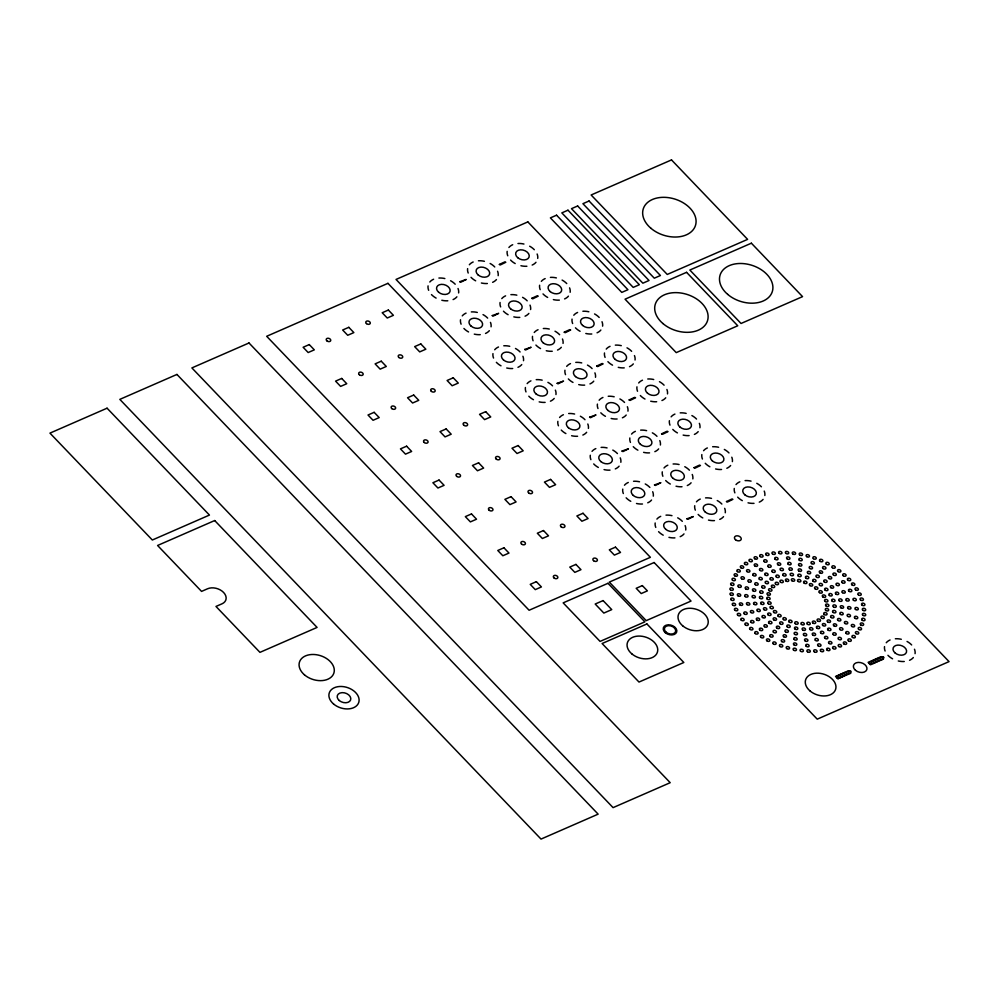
<?xml version="1.0" encoding="UTF-8"?>
<svg xmlns="http://www.w3.org/2000/svg" width="999" height="999" viewBox="0 0 999 999"><rect width="100%" height="100%" fill="white"/><g stroke="black" fill="none" stroke-linecap="round" stroke-linejoin="round"><path stroke-width="1.5" d="M836.825 677.797L837.1 675.749M838.498 678.546L838.998 674.924M840.384 677.722L840.896 674.1M842.282 676.897L842.781 673.276M844.18 676.073L844.679 672.439M846.066 675.237L846.578 671.615M847.964 674.412L848.463 670.791L851.073 671.353L850.823 673.164L837.824 678.845L835.526 676.435L848.526 670.766M849.862 673.588L850.199 671.153M869.43 663.698L869.704 661.663M871.103 664.447L871.603 660.826M872.989 663.623L873.501 660.002M874.887 662.799L875.386 659.178M876.785 661.975L877.284 658.353M878.67 661.151L879.182 657.529M880.569 660.327L881.068 656.693M882.467 659.49L882.804 657.055M913.336 657.542A15.734 10.864 17.7 0 1 909.54 660.289M904.257 661.5A15.734 10.864 17.7 0 1 898.288 660.976M892.569 658.803A15.734 10.864 17.7 0 1 887.936 655.307M885.114 651.023A15.734 10.864 17.7 0 1 884.527 646.615M886.263 642.732A15.734 10.864 17.7 0 1 890.072 639.972M895.354 638.761A15.734 10.864 17.7 0 1 901.31 639.285M907.042 641.458A15.734 10.864 17.7 0 1 911.662 644.954M914.485 649.238A15.734 10.864 17.7 0 1 915.072 653.658M683.99 533.903A15.734 10.864 17.7 0 1 680.194 536.663M674.912 537.874A15.734 10.864 17.7 0 1 668.955 537.35M663.224 535.177A15.734 10.864 17.7 0 1 658.591 531.68M655.769 527.397A15.734 10.864 17.7 0 1 655.182 522.976M656.917 519.093A15.734 10.864 17.7 0 1 660.726 516.346M666.008 515.134A15.734 10.864 17.7 0 1 671.965 515.659M677.697 517.832A15.734 10.864 17.7 0 1 682.317 521.328M685.139 525.611A15.734 10.864 17.7 0 1 685.726 530.019M651.548 500.037A15.734 10.864 17.7 0 1 647.739 502.797M642.469 503.996A15.734 10.864 17.7 0 1 636.5 503.484M630.781 501.311A15.734 10.864 17.7 0 1 626.148 497.814M623.326 493.531A15.734 10.864 17.7 0 1 622.739 489.11M624.475 485.227A15.734 10.864 17.7 0 1 628.284 482.467M633.553 481.268A15.734 10.864 17.7 0 1 639.522 481.78M645.242 483.953A15.734 10.864 17.7 0 1 649.874 487.45M652.697 491.733A15.734 10.864 17.7 0 1 653.284 496.153M619.105 466.171A15.734 10.864 17.7 0 1 615.297 468.918M610.014 470.129A15.734 10.864 17.7 0 1 604.058 469.605M598.326 467.432A15.734 10.864 17.7 0 1 593.706 463.936M590.884 459.652A15.734 10.864 17.7 0 1 590.297 455.244M592.032 451.361A15.734 10.864 17.7 0 1 595.829 448.601M601.111 447.39A15.734 10.864 17.7 0 1 607.08 447.914M612.799 450.087A15.734 10.864 17.7 0 1 617.432 453.583M620.254 457.867A15.734 10.864 17.7 0 1 620.841 462.287M586.65 432.292A15.734 10.864 17.7 0 1 582.854 435.052M577.572 436.263A15.734 10.864 17.7 0 1 571.615 435.739M565.884 433.566A15.734 10.864 17.7 0 1 561.263 430.07M558.441 425.786A15.734 10.864 17.7 0 1 557.854 421.366M559.59 417.482A15.734 10.864 17.7 0 1 563.386 414.735M568.668 413.524A15.734 10.864 17.7 0 1 574.625 414.048M580.357 416.221A15.734 10.864 17.7 0 1 584.989 419.717M587.812 424.001A15.734 10.864 17.7 0 1 588.399 428.409M554.208 398.426A15.734 10.864 17.7 0 1 550.412 401.186M545.129 402.385A15.734 10.864 17.7 0 1 539.173 401.873M533.441 399.7A15.734 10.864 17.7 0 1 528.808 396.203M525.998 391.92A15.734 10.864 17.7 0 1 525.412 387.5M527.147 383.616A15.734 10.864 17.7 0 1 530.944 380.856M536.226 379.657A15.734 10.864 17.7 0 1 542.182 380.169M547.914 382.355A15.734 10.864 17.7 0 1 552.547 385.839M555.369 390.122A15.734 10.864 17.7 0 1 555.956 394.543M521.765 364.56A15.734 10.864 17.7 0 1 517.969 367.307M512.687 368.519A15.734 10.864 17.7 0 1 506.73 367.994M500.998 365.821A15.734 10.864 17.7 0 1 496.366 362.325M493.543 358.042A15.734 10.864 17.7 0 1 492.957 353.634M494.705 349.75A15.734 10.864 17.7 0 1 498.501 346.99M503.783 345.779A15.734 10.864 17.7 0 1 509.74 346.303M515.472 348.476A15.734 10.864 17.7 0 1 520.092 351.973M522.914 356.256A15.734 10.864 17.7 0 1 523.501 360.676M489.323 330.681A15.734 10.864 17.7 0 1 485.526 333.441M480.244 334.653A15.734 10.864 17.7 0 1 474.288 334.128M468.556 331.955A15.734 10.864 17.7 0 1 463.923 328.459M461.101 324.176A15.734 10.864 17.7 0 1 460.514 319.755M462.262 315.871A15.734 10.864 17.7 0 1 466.058 313.124M471.341 311.913A15.734 10.864 17.7 0 1 477.297 312.437M483.029 314.61A15.734 10.864 17.7 0 1 487.649 318.107M490.472 322.39A15.734 10.864 17.7 0 1 491.058 326.81M456.88 296.815A15.734 10.864 17.7 0 1 453.084 299.575M447.802 300.786A15.734 10.864 17.7 0 1 441.833 300.262M436.113 298.089A15.734 10.864 17.7 0 1 431.481 294.593M428.658 290.309A15.734 10.864 17.7 0 1 428.072 285.889M429.807 282.005A15.734 10.864 17.7 0 1 433.616 279.245M438.898 278.047A15.734 10.864 17.7 0 1 444.855 278.559M450.586 280.744A15.734 10.864 17.7 0 1 455.207 284.228M458.029 288.511A15.734 10.864 17.7 0 1 458.616 292.932M496.428 279.558A15.734 10.864 17.7 0 1 492.619 282.305M487.35 283.516A15.734 10.864 17.7 0 1 481.381 282.992M475.661 280.819A15.734 10.864 17.7 0 1 471.029 277.322M468.206 273.039A15.734 10.864 17.7 0 1 467.619 268.631M469.355 264.747A15.734 10.864 17.7 0 1 473.164 261.988M478.434 260.776A15.734 10.864 17.7 0 1 484.403 261.301M490.122 263.474A15.734 10.864 17.7 0 1 494.755 266.97M497.577 271.253A15.734 10.864 17.7 0 1 498.164 275.674M528.871 313.424A15.734 10.864 17.7 0 1 525.074 316.183M519.792 317.382A15.734 10.864 17.7 0 1 513.823 316.87M508.104 314.697A15.734 10.864 17.7 0 1 503.471 311.201M500.649 306.918A15.734 10.864 17.7 0 1 500.062 302.497M501.798 298.614A15.734 10.864 17.7 0 1 505.606 295.854M510.889 294.655A15.734 10.864 17.7 0 1 516.845 295.167M522.577 297.34A15.734 10.864 17.7 0 1 527.197 300.836M530.019 305.12A15.734 10.864 17.7 0 1 530.606 309.54M561.313 347.29A15.734 10.864 17.7 0 1 557.517 350.05M552.235 351.261A15.734 10.864 17.7 0 1 546.278 350.736M540.546 348.564A15.734 10.864 17.7 0 1 535.914 345.067M533.091 340.784A15.734 10.864 17.7 0 1 532.504 336.363M534.253 332.48A15.734 10.864 17.7 0 1 538.049 329.732M543.331 328.521A15.734 10.864 17.7 0 1 549.288 329.046M555.019 331.218A15.734 10.864 17.7 0 1 559.64 334.715M562.462 338.998A15.734 10.864 17.7 0 1 563.049 343.406M593.756 381.168A15.734 10.864 17.7 0 1 589.959 383.916M584.677 385.127A15.734 10.864 17.7 0 1 578.721 384.603M572.989 382.43A15.734 10.864 17.7 0 1 568.356 378.933M565.534 374.65A15.734 10.864 17.7 0 1 564.947 370.242M566.695 366.358A15.734 10.864 17.7 0 1 570.491 363.599M575.774 362.387A15.734 10.864 17.7 0 1 581.73 362.912M587.462 365.085A15.734 10.864 17.7 0 1 592.095 368.581M594.904 372.864A15.734 10.864 17.7 0 1 595.491 377.285M626.198 415.035A15.734 10.864 17.7 0 1 622.402 417.794M617.12 418.993A15.734 10.864 17.7 0 1 611.163 418.481M605.431 416.308A15.734 10.864 17.7 0 1 600.811 412.812M597.989 408.529A15.734 10.864 17.7 0 1 597.402 404.108M599.138 400.224A15.734 10.864 17.7 0 1 602.934 397.465M608.216 396.266A15.734 10.864 17.7 0 1 614.173 396.778M619.904 398.951A15.734 10.864 17.7 0 1 624.537 402.447M627.36 406.73A15.734 10.864 17.7 0 1 627.946 411.151M658.641 448.901A15.734 10.864 17.7 0 1 654.845 451.66M649.562 452.872A15.734 10.864 17.7 0 1 643.606 452.347M637.874 450.174A15.734 10.864 17.7 0 1 633.254 446.678M630.431 442.395A15.734 10.864 17.7 0 1 629.845 437.974M631.58 434.09A15.734 10.864 17.7 0 1 635.376 431.343M640.659 430.132A15.734 10.864 17.7 0 1 646.615 430.656M652.347 432.829A15.734 10.864 17.7 0 1 656.98 436.326M659.802 440.609A15.734 10.864 17.7 0 1 660.389 445.017M691.096 482.779A15.734 10.864 17.7 0 1 687.287 485.526M682.005 486.738A15.734 10.864 17.7 0 1 676.048 486.213M670.317 484.04A15.734 10.864 17.7 0 1 665.696 480.544M662.874 476.261A15.734 10.864 17.7 0 1 662.287 471.853M664.023 467.969A15.734 10.864 17.7 0 1 667.819 465.209M673.101 463.998A15.734 10.864 17.7 0 1 679.07 464.523M684.79 466.695A15.734 10.864 17.7 0 1 689.422 470.192M692.245 474.475A15.734 10.864 17.7 0 1 692.831 478.896M723.538 516.645A15.734 10.864 17.7 0 1 719.742 519.405M714.46 520.604A15.734 10.864 17.7 0 1 708.491 520.092M702.772 517.919A15.734 10.864 17.7 0 1 698.139 514.423M695.316 510.139A15.734 10.864 17.7 0 1 694.73 505.719M696.465 501.835A15.734 10.864 17.7 0 1 700.274 499.075M705.556 497.877A15.734 10.864 17.7 0 1 711.513 498.389M717.245 500.561A15.734 10.864 17.7 0 1 721.865 504.058M724.687 508.341A15.734 10.864 17.7 0 1 725.274 512.762M763.086 499.388A15.734 10.864 17.7 0 1 759.277 502.135M754.008 503.346A15.734 10.864 17.7 0 1 748.039 502.822M742.307 500.649A15.734 10.864 17.7 0 1 737.687 497.152M734.864 492.869A15.734 10.864 17.7 0 1 734.277 488.449M736.013 484.577A15.734 10.864 17.7 0 1 739.822 481.818M745.092 480.606A15.734 10.864 17.7 0 1 751.061 481.131M756.78 483.304A15.734 10.864 17.7 0 1 761.413 486.8M764.235 491.083A15.734 10.864 17.7 0 1 764.822 495.504M730.631 465.509A15.734 10.864 17.7 0 1 726.835 468.269M721.553 469.48A15.734 10.864 17.7 0 1 715.596 468.956M709.864 466.783A15.734 10.864 17.7 0 1 705.244 463.286M702.422 459.003A15.734 10.864 17.7 0 1 701.835 454.582M703.571 450.699A15.734 10.864 17.7 0 1 707.367 447.952M712.649 446.74A15.734 10.864 17.7 0 1 718.606 447.265M724.337 449.438A15.734 10.864 17.7 0 1 728.97 452.934M731.792 457.217A15.734 10.864 17.7 0 1 732.379 461.625M698.189 431.643A15.734 10.864 17.7 0 1 694.392 434.403M689.11 435.601A15.734 10.864 17.7 0 1 683.154 435.089M677.422 432.904A15.734 10.864 17.7 0 1 672.802 429.42M669.979 425.137A15.734 10.864 17.7 0 1 669.392 420.716M671.128 416.833A15.734 10.864 17.7 0 1 674.924 414.073M680.207 412.862A15.734 10.864 17.7 0 1 686.163 413.386M691.895 415.559A15.734 10.864 17.7 0 1 696.528 419.056M699.35 423.339A15.734 10.864 17.7 0 1 699.937 427.759M665.746 397.777A15.734 10.864 17.7 0 1 661.95 400.524M656.668 401.735A15.734 10.864 17.7 0 1 650.711 401.211M644.979 399.038A15.734 10.864 17.7 0 1 640.347 395.542M637.524 391.258A15.734 10.864 17.7 0 1 636.95 386.838M638.686 382.967A15.734 10.864 17.7 0 1 642.482 380.207M647.764 378.996A15.734 10.864 17.7 0 1 653.721 379.52M659.452 381.693A15.734 10.864 17.7 0 1 664.085 385.189M666.907 389.473A15.734 10.864 17.7 0 1 667.482 393.893M633.304 363.898A15.734 10.864 17.7 0 1 629.507 366.658M624.225 367.869A15.734 10.864 17.7 0 1 618.269 367.345M612.537 365.172A15.734 10.864 17.7 0 1 607.904 361.675M605.082 357.392A15.734 10.864 17.7 0 1 604.495 352.972M606.243 349.088A15.734 10.864 17.7 0 1 610.039 346.341M615.322 345.13A15.734 10.864 17.7 0 1 621.278 345.654M627.01 347.827A15.734 10.864 17.7 0 1 631.63 351.323M634.452 355.607A15.734 10.864 17.7 0 1 635.039 360.015M600.861 330.032A15.734 10.864 17.7 0 1 597.065 332.792M591.783 333.991A15.734 10.864 17.7 0 1 585.826 333.479M580.094 331.293A15.734 10.864 17.7 0 1 575.461 327.809M572.639 323.526A15.734 10.864 17.7 0 1 572.052 319.106M573.788 315.222A15.734 10.864 17.7 0 1 577.597 312.462M582.879 311.251A15.734 10.864 17.7 0 1 588.836 311.775M594.567 313.948A15.734 10.864 17.7 0 1 599.188 317.445M602.01 321.728A15.734 10.864 17.7 0 1 602.597 326.149M568.419 296.166A15.734 10.864 17.7 0 1 564.61 298.913M559.34 300.125A15.734 10.864 17.7 0 1 553.371 299.6M547.652 297.427A15.734 10.864 17.7 0 1 543.019 293.931M540.197 289.648A15.734 10.864 17.7 0 1 539.61 285.239M541.346 281.356A15.734 10.864 17.7 0 1 545.154 278.596M550.424 277.385A15.734 10.864 17.7 0 1 556.393 277.909M562.112 280.082A15.734 10.864 17.7 0 1 566.745 283.579M569.567 287.862A15.734 10.864 17.7 0 1 570.154 292.282M535.976 262.287A15.734 10.864 17.7 0 1 532.167 265.047M526.885 266.258A15.734 10.864 17.7 0 1 520.929 265.734M515.197 263.561A15.734 10.864 17.7 0 1 510.576 260.065M507.754 255.781A15.734 10.864 17.7 0 1 507.167 251.361M508.903 247.477A15.734 10.864 17.7 0 1 512.699 244.73M517.981 243.519A15.734 10.864 17.7 0 1 523.951 244.043M529.67 246.216A15.734 10.864 17.7 0 1 534.303 249.713M537.125 253.996A15.734 10.864 17.7 0 1 537.712 258.404M459.827 281.73L460.726 282.23L466.196 279.47L459.84 281.693M492.27 315.597L493.169 316.109L498.638 313.336L492.282 315.572M499.375 264.46L500.274 264.972L505.769 262.275L504.857 261.9L499.388 264.41M524.725 349.463L525.611 349.975L531.106 347.24L524.725 349.438M531.818 298.339L532.717 298.838L538.211 296.141L537.337 295.766L531.83 298.276M557.167 383.341L558.054 383.841L563.536 381.081L557.167 383.304M564.273 332.205L565.159 332.717L570.654 330.007L569.78 329.633L564.273 332.143M589.61 417.207L590.509 417.719L595.978 414.947L589.61 417.182M596.715 366.071L597.602 366.583L603.109 363.886L602.222 363.499L596.728 366.021M622.052 451.073L622.951 451.585L628.421 448.826L622.052 451.048M629.158 399.95L630.044 400.449L635.551 397.752L634.702 397.365L629.158 399.912M654.495 484.952L655.394 485.452L660.863 482.692L654.507 484.915M661.6 433.816L662.499 434.328L667.994 431.618L667.145 431.231L661.6 433.816M686.937 518.818L687.836 519.33L693.306 516.558L686.95 518.793M694.043 467.682L694.942 468.194L700.436 465.497L699.525 465.122L694.043 467.657M726.485 501.56L727.384 502.06L732.879 499.363L731.967 499.001L726.498 501.523M883.678 657.267L883.428 659.078L870.429 664.747L868.131 662.349L881.13 656.668L883.678 657.267M176.935 374.438L119.818 399.375L541.021 839.085L598.139 814.148L176.935 374.438M249.001 342.982L191.883 367.919L613.074 807.629L670.204 782.692L249.001 342.982M527.847 221.903L396.029 279.445L817.232 719.155L949.05 661.613L527.847 221.903M387.949 283.341L266.671 336.288L529.108 610.252L650.386 557.317L387.949 283.341M671.503 159.915L591.133 194.992L667.245 274.45L747.614 239.373L671.503 159.915M107.068 408.191L49.95 433.129L152.335 540.009L209.453 515.072L107.068 408.191M556.555 215.197L550.399 217.882L621.778 292.395L627.934 289.71L556.555 215.197M567.981 210.202L561.825 212.887L633.204 287.4L639.348 284.715L567.981 210.202M577.647 205.981L571.49 208.666L642.869 283.192L649.025 280.494L577.647 205.981M589.073 200.999L582.917 203.684L654.295 278.197L660.439 275.512L589.073 200.999M309.265 344.58L303.122 347.265L308.167 352.535L314.31 349.85L309.265 344.58M348.813 327.322L342.657 330.007L347.714 335.277L353.858 332.592L348.813 327.322M388.361 310.052L382.205 312.737L387.25 318.007L393.406 315.322L388.361 310.052M341.708 378.446L335.564 381.131L340.609 386.401L346.753 383.716L341.708 378.446M381.256 361.188L375.112 363.873L380.157 369.143L386.301 366.458L381.256 361.188M420.804 343.931L414.647 346.616L419.705 351.885L425.849 349.2L420.804 343.931M751.373 243.194L689.847 270.042L741.046 323.476L802.559 296.628L751.373 243.194M686.563 272.327L625.049 299.188L676.236 352.622L737.749 325.774L686.563 272.327M374.15 412.325L368.007 415.01L373.052 420.279L379.208 417.594L374.15 412.325M413.698 395.055L407.555 397.739L412.599 403.009L418.756 400.324L413.698 395.055M453.246 377.797L447.102 380.482L452.147 385.751L458.291 383.067L453.246 377.797M214.698 520.541L157.58 545.479L201.561 591.396L207.58 588.761A11.651 8.054 17.7 0 1 223.589 592.457A11.651 8.054 17.7 0 1 222.003 603.821L215.971 606.443L259.952 652.359L317.083 627.422L214.698 520.541M406.605 446.191L400.449 448.876L405.494 454.145L411.65 451.461L406.605 446.191M446.153 428.933L439.997 431.618L445.042 436.888L451.198 434.203L446.153 428.933M485.689 411.663L479.545 414.348L484.59 419.617L490.746 416.933L485.689 411.663M439.048 480.057L432.892 482.742L437.937 488.012L444.093 485.327L439.048 480.057M478.596 462.799L472.44 465.484L477.485 470.754L483.641 468.069L478.596 462.799M518.144 445.542L511.988 448.226L517.032 453.496L523.189 450.811L518.144 445.542M471.491 513.936L465.334 516.62L470.379 521.89L476.535 519.205L471.491 513.936M511.038 496.665L504.882 499.35L509.927 504.62L516.083 501.935L511.038 496.665M550.586 479.408L544.43 482.092L549.475 487.362L555.631 484.677L550.586 479.408M503.933 547.802L497.777 550.486L502.834 555.756L508.978 553.071L503.933 547.802M543.481 530.544L537.325 533.229L542.382 538.498L548.526 535.814L543.481 530.544M583.029 513.274L576.873 515.959L581.918 521.228L588.074 518.543L583.029 513.274M536.376 581.668L530.232 584.353L535.277 589.622L541.421 586.937L536.376 581.668M575.923 564.41L569.78 567.095L574.825 572.365L580.968 569.68L575.923 564.41M615.471 547.152L609.315 549.837L614.373 555.107L620.516 552.422L615.471 547.152M654.12 562.524L609.303 582.092L646.216 620.629L691.033 601.061L654.12 562.524M607.979 583.304L563.161 602.872L600.074 641.408L644.892 621.84L607.979 583.304M603.096 600.586L595.192 604.033L603.846 613.074L611.75 609.615L603.096 600.586M642.345 585.601L636.188 588.299L641.233 593.556L647.389 590.871L642.345 585.601M646.915 623.95L602.097 643.518L639.01 682.055L683.828 662.487L646.915 623.95M662.899 323.526A27.385 18.919 17.7 0 0 707.342 321.241A27.385 18.919 17.7 0 0 673.95 292.67A27.385 18.919 17.7 0 0 662.899 323.526M727.709 294.393A27.385 18.919 17.7 0 0 772.14 292.095A27.385 18.919 17.7 0 0 738.761 263.524A27.385 18.919 17.7 0 0 727.709 294.393M650.873 228.234A27.385 18.919 17.7 0 0 695.316 225.936A27.385 18.919 17.7 0 0 661.925 197.365A27.385 18.919 17.7 0 0 650.873 228.234M810.002 690.921A15.734 10.864 17.7 0 0 835.526 689.597A15.734 10.864 17.7 0 0 816.345 673.189A15.734 10.864 17.7 0 0 810.002 690.921M855.456 670.279A6.993 4.833 17.7 0 0 866.795 669.692A6.993 4.833 17.7 0 0 858.278 662.399A6.993 4.833 17.7 0 0 855.456 670.279M895.079 652.959A6.993 4.833 17.7 0 0 906.418 652.372A6.993 4.833 17.7 0 0 897.901 645.079A6.993 4.833 17.7 0 0 895.079 652.959M817.569 620.866A1.736 1.199 17.7 0 0 820.429 620.804A1.736 1.199 17.7 0 0 818.381 618.943A1.736 1.199 17.7 0 0 817.569 620.866M821.415 617.981A1.736 1.199 17.7 0 0 824.275 617.931A1.736 1.199 17.7 0 0 822.239 616.058A1.736 1.199 17.7 0 0 821.415 617.981M824.25 614.497A1.736 1.199 17.7 0 0 827.06 614.298A1.736 1.199 17.7 0 0 824.887 612.512A1.736 1.199 17.7 0 0 824.25 614.497M825.811 610.414A1.736 1.199 17.7 0 0 828.621 610.227A1.736 1.199 17.7 0 0 826.448 608.428A1.736 1.199 17.7 0 0 825.811 610.414M826.086 605.993A1.736 1.199 17.7 0 0 828.895 605.806A1.736 1.199 17.7 0 0 826.747 604.008A1.736 1.199 17.7 0 0 826.086 605.993M825.074 601.41A1.736 1.199 17.7 0 0 827.896 601.248A1.736 1.199 17.7 0 0 825.748 599.437A1.736 1.199 17.7 0 0 825.074 601.41M822.826 596.89A1.736 1.199 17.7 0 0 825.649 596.728A1.736 1.199 17.7 0 0 823.513 594.917A1.736 1.199 17.7 0 0 822.826 596.89M819.43 592.607A1.736 1.199 17.7 0 0 822.264 592.469A1.736 1.199 17.7 0 0 820.129 590.646A1.736 1.199 17.7 0 0 819.43 592.607M815.047 588.773A1.736 1.199 17.7 0 0 817.869 588.636A1.736 1.199 17.7 0 0 815.758 586.813A1.736 1.199 17.7 0 0 815.047 588.773M809.852 585.526A1.736 1.199 17.7 0 0 812.686 585.402A1.736 1.199 17.7 0 0 810.589 583.578A1.736 1.199 17.7 0 0 809.852 585.526M804.083 583.029A1.736 1.199 17.7 0 0 806.917 582.917A1.736 1.199 17.7 0 0 804.832 581.081A1.736 1.199 17.7 0 0 804.083 583.029M797.989 581.381A1.736 1.199 17.7 0 0 800.836 581.281A1.736 1.199 17.7 0 0 798.75 579.445A1.736 1.199 17.7 0 0 797.989 581.381M791.832 580.669A1.736 1.199 17.7 0 0 794.68 580.569A1.736 1.199 17.7 0 0 792.607 578.721A1.736 1.199 17.7 0 0 791.832 580.669M785.888 580.894A1.736 1.199 17.7 0 0 788.748 580.819A1.736 1.199 17.7 0 0 786.675 578.97A1.736 1.199 17.7 0 0 785.888 580.894M780.419 582.08A1.736 1.199 17.7 0 0 783.266 582.005A1.736 1.199 17.7 0 0 781.218 580.144A1.736 1.199 17.7 0 0 780.419 582.08M775.649 584.153A1.736 1.199 17.7 0 0 778.508 584.09A1.736 1.199 17.7 0 0 776.46 582.23A1.736 1.199 17.7 0 0 775.649 584.153M771.802 587.025A1.736 1.199 17.7 0 0 774.662 586.975A1.736 1.199 17.7 0 0 772.627 585.102A1.736 1.199 17.7 0 0 771.802 587.025M769.118 590.659A1.736 1.199 17.7 0 0 771.927 590.459A1.736 1.199 17.7 0 0 769.754 588.673A1.736 1.199 17.7 0 0 769.118 590.659M767.557 594.73A1.736 1.199 17.7 0 0 770.366 594.542A1.736 1.199 17.7 0 0 768.206 592.744A1.736 1.199 17.7 0 0 767.557 594.73M767.269 599.15A1.736 1.199 17.7 0 0 770.092 598.963A1.736 1.199 17.7 0 0 767.931 597.165A1.736 1.199 17.7 0 0 767.269 599.15M768.268 603.708A1.736 1.199 17.7 0 0 771.091 603.546A1.736 1.199 17.7 0 0 768.943 601.735A1.736 1.199 17.7 0 0 768.268 603.708M770.504 608.229A1.736 1.199 17.7 0 0 773.326 608.066A1.736 1.199 17.7 0 0 771.191 606.256A1.736 1.199 17.7 0 0 770.504 608.229M773.888 612.487A1.736 1.199 17.7 0 0 776.71 612.35A1.736 1.199 17.7 0 0 774.587 610.526A1.736 1.199 17.7 0 0 773.888 612.487M778.258 616.321A1.736 1.199 17.7 0 0 781.093 616.183A1.736 1.199 17.7 0 0 778.983 614.373A1.736 1.199 17.7 0 0 778.258 616.321M783.441 619.555A1.736 1.199 17.7 0 0 786.275 619.43A1.736 1.199 17.7 0 0 784.178 617.607A1.736 1.199 17.7 0 0 783.441 619.555M789.198 622.04A1.736 1.199 17.7 0 0 792.032 621.927A1.736 1.199 17.7 0 0 789.947 620.092A1.736 1.199 17.7 0 0 789.198 622.04M795.279 623.676A1.736 1.199 17.7 0 0 798.126 623.576A1.736 1.199 17.7 0 0 796.041 621.728A1.736 1.199 17.7 0 0 795.279 623.676M801.423 624.387A1.736 1.199 17.7 0 0 804.27 624.288A1.736 1.199 17.7 0 0 802.197 622.452A1.736 1.199 17.7 0 0 801.423 624.387M807.354 624.138A1.736 1.199 17.7 0 0 810.201 624.063A1.736 1.199 17.7 0 0 808.141 622.202A1.736 1.199 17.7 0 0 807.354 624.138M812.824 622.951A1.736 1.199 17.7 0 0 815.671 622.877A1.736 1.199 17.7 0 0 813.623 621.028A1.736 1.199 17.7 0 0 812.824 622.951M806.218 646.253A1.736 1.199 17.7 0 0 809.065 646.153A1.736 1.199 17.7 0 0 806.992 644.305A1.736 1.199 17.7 0 0 806.218 646.253M833.066 648.501A1.736 1.199 17.7 0 0 835.926 648.426A1.736 1.199 17.7 0 0 833.865 646.565A1.736 1.199 17.7 0 0 833.066 648.501M816.87 628.059A1.736 1.199 17.7 0 0 819.717 627.984A1.736 1.199 17.7 0 0 817.669 626.136A1.736 1.199 17.7 0 0 816.87 628.059M820.916 633.166A1.736 1.199 17.7 0 0 823.775 633.104A1.736 1.199 17.7 0 0 821.715 631.243A1.736 1.199 17.7 0 0 820.916 633.166M824.974 638.274A1.736 1.199 17.7 0 0 827.821 638.211A1.736 1.199 17.7 0 0 825.773 636.351A1.736 1.199 17.7 0 0 824.974 638.274M829.02 643.393A1.736 1.199 17.7 0 0 831.867 643.319A1.736 1.199 17.7 0 0 829.819 641.458A1.736 1.199 17.7 0 0 829.02 643.393M827.135 650.137A1.736 1.199 17.7 0 0 829.957 649.974A1.736 1.199 17.7 0 0 827.821 648.164A1.736 1.199 17.7 0 0 827.135 650.137M820.766 651.173A1.736 1.199 17.7 0 0 823.626 651.086A1.736 1.199 17.7 0 0 821.553 649.238A1.736 1.199 17.7 0 0 820.766 651.173M810.039 629.545A1.736 1.199 17.7 0 0 812.886 629.47A1.736 1.199 17.7 0 0 810.826 627.609A1.736 1.199 17.7 0 0 810.039 629.545M812.724 634.952A1.736 1.199 17.7 0 0 815.571 634.865A1.736 1.199 17.7 0 0 813.511 633.016A1.736 1.199 17.7 0 0 812.724 634.952M815.409 640.359A1.736 1.199 17.7 0 0 818.256 640.272A1.736 1.199 17.7 0 0 816.195 638.423A1.736 1.199 17.7 0 0 815.409 640.359M818.094 645.766A1.736 1.199 17.7 0 0 820.941 645.679A1.736 1.199 17.7 0 0 818.868 643.831A1.736 1.199 17.7 0 0 818.094 645.766M814.235 651.748A1.736 1.199 17.7 0 0 817.057 651.585A1.736 1.199 17.7 0 0 814.909 649.775A1.736 1.199 17.7 0 0 814.235 651.748M807.417 651.71A1.736 1.199 17.7 0 0 810.264 651.623A1.736 1.199 17.7 0 0 808.191 649.775A1.736 1.199 17.7 0 0 807.417 651.71M802.622 629.857A1.736 1.199 17.7 0 0 805.469 629.757A1.736 1.199 17.7 0 0 803.396 627.909A1.736 1.199 17.7 0 0 802.622 629.857M803.82 635.314A1.736 1.199 17.7 0 0 806.668 635.227A1.736 1.199 17.7 0 0 804.595 633.378A1.736 1.199 17.7 0 0 803.82 635.314M805.019 640.784A1.736 1.199 17.7 0 0 807.866 640.684A1.736 1.199 17.7 0 0 805.793 638.848A1.736 1.199 17.7 0 0 805.019 640.784M800.574 651.211A1.736 1.199 17.7 0 0 803.383 651.036A1.736 1.199 17.7 0 0 801.235 649.238A1.736 1.199 17.7 0 0 800.574 651.211M793.593 650.112A1.736 1.199 17.7 0 0 796.428 649.999A1.736 1.199 17.7 0 0 794.342 648.164A1.736 1.199 17.7 0 0 793.593 650.112M794.942 628.958A1.736 1.199 17.7 0 0 797.789 628.858A1.736 1.199 17.7 0 0 795.704 627.022A1.736 1.199 17.7 0 0 794.942 628.958M794.605 634.253A1.736 1.199 17.7 0 0 797.452 634.14A1.736 1.199 17.7 0 0 795.366 632.305A1.736 1.199 17.7 0 0 794.605 634.253M794.267 639.535A1.736 1.199 17.7 0 0 797.115 639.435A1.736 1.199 17.7 0 0 795.029 637.587A1.736 1.199 17.7 0 0 794.267 639.535M793.93 644.817A1.736 1.199 17.7 0 0 796.765 644.717A1.736 1.199 17.7 0 0 794.692 642.881A1.736 1.199 17.7 0 0 793.93 644.817M786.737 648.563A1.736 1.199 17.7 0 0 789.547 648.363A1.736 1.199 17.7 0 0 787.387 646.578A1.736 1.199 17.7 0 0 786.737 648.563M779.894 646.428A1.736 1.199 17.7 0 0 782.741 646.316A1.736 1.199 17.7 0 0 780.644 644.48A1.736 1.199 17.7 0 0 779.894 646.428M787.337 626.922A1.736 1.199 17.7 0 0 790.172 626.81A1.736 1.199 17.7 0 0 788.086 624.974A1.736 1.199 17.7 0 0 787.337 626.922M785.476 631.793A1.736 1.199 17.7 0 0 788.323 631.68A1.736 1.199 17.7 0 0 786.225 629.845A1.736 1.199 17.7 0 0 785.476 631.793M783.616 636.675A1.736 1.199 17.7 0 0 786.463 636.563A1.736 1.199 17.7 0 0 784.365 634.727A1.736 1.199 17.7 0 0 783.616 636.675M781.755 641.545A1.736 1.199 17.7 0 0 784.602 641.433A1.736 1.199 17.7 0 0 782.504 639.597A1.736 1.199 17.7 0 0 781.755 641.545M773.338 643.893A1.736 1.199 17.7 0 0 776.136 643.693A1.736 1.199 17.7 0 0 773.963 641.907A1.736 1.199 17.7 0 0 773.338 643.893M766.932 640.821A1.736 1.199 17.7 0 0 769.767 640.696A1.736 1.199 17.7 0 0 767.669 638.873A1.736 1.199 17.7 0 0 766.932 640.821M780.144 623.813A1.736 1.199 17.7 0 0 782.979 623.688A1.736 1.199 17.7 0 0 780.868 621.853A1.736 1.199 17.7 0 0 780.144 623.813M776.835 628.059A1.736 1.199 17.7 0 0 779.67 627.934A1.736 1.199 17.7 0 0 777.572 626.111A1.736 1.199 17.7 0 0 776.835 628.059M773.538 632.317A1.736 1.199 17.7 0 0 776.373 632.192A1.736 1.199 17.7 0 0 774.275 630.357A1.736 1.199 17.7 0 0 773.538 632.317M770.241 636.575A1.736 1.199 17.7 0 0 773.076 636.45A1.736 1.199 17.7 0 0 770.966 634.615A1.736 1.199 17.7 0 0 770.241 636.575M760.863 637.337A1.736 1.199 17.7 0 0 763.723 637.287A1.736 1.199 17.7 0 0 761.688 635.414A1.736 1.199 17.7 0 0 760.863 637.337M755.269 633.553A1.736 1.199 17.7 0 0 758.104 633.416A1.736 1.199 17.7 0 0 755.993 631.593A1.736 1.199 17.7 0 0 755.269 633.553M773.663 619.767A1.736 1.199 17.7 0 0 776.498 619.63A1.736 1.199 17.7 0 0 774.387 617.807A1.736 1.199 17.7 0 0 773.663 619.767M769.068 623.214A1.736 1.199 17.7 0 0 771.902 623.076A1.736 1.199 17.7 0 0 769.779 621.253A1.736 1.199 17.7 0 0 769.068 623.214M764.472 626.66A1.736 1.199 17.7 0 0 767.294 626.523A1.736 1.199 17.7 0 0 765.184 624.7A1.736 1.199 17.7 0 0 764.472 626.66M759.877 630.107A1.736 1.199 17.7 0 0 762.699 629.969A1.736 1.199 17.7 0 0 760.589 628.146A1.736 1.199 17.7 0 0 759.877 630.107M750.049 629.345A1.736 1.199 17.7 0 0 752.909 629.283A1.736 1.199 17.7 0 0 750.861 627.422A1.736 1.199 17.7 0 0 750.049 629.345M745.416 624.912A1.736 1.199 17.7 0 0 748.251 624.775A1.736 1.199 17.7 0 0 746.128 622.951A1.736 1.199 17.7 0 0 745.416 624.912M768.194 614.972A1.736 1.199 17.7 0 0 771.016 614.835A1.736 1.199 17.7 0 0 768.893 613.011A1.736 1.199 17.7 0 0 768.194 614.972M762.499 617.457A1.736 1.199 17.7 0 0 765.321 617.32A1.736 1.199 17.7 0 0 763.199 615.496A1.736 1.199 17.7 0 0 762.499 617.457M756.805 619.942A1.736 1.199 17.7 0 0 759.64 619.805A1.736 1.199 17.7 0 0 757.504 617.981A1.736 1.199 17.7 0 0 756.805 619.942M751.111 622.427A1.736 1.199 17.7 0 0 753.945 622.29A1.736 1.199 17.7 0 0 751.822 620.466A1.736 1.199 17.7 0 0 751.111 622.427M741.27 620.167A1.736 1.199 17.7 0 0 744.118 620.104A1.736 1.199 17.7 0 0 742.07 618.244A1.736 1.199 17.7 0 0 741.27 620.167M737.811 615.309A1.736 1.199 17.7 0 0 740.634 615.159A1.736 1.199 17.7 0 0 738.498 613.336A1.736 1.199 17.7 0 0 737.811 615.309M763.96 609.64A1.736 1.199 17.7 0 0 766.782 609.49A1.736 1.199 17.7 0 0 764.66 607.679A1.736 1.199 17.7 0 0 763.96 609.64M757.429 611.063A1.736 1.199 17.7 0 0 760.251 610.901A1.736 1.199 17.7 0 0 758.116 609.09A1.736 1.199 17.7 0 0 757.429 611.063M750.886 612.474A1.736 1.199 17.7 0 0 753.708 612.325A1.736 1.199 17.7 0 0 751.573 610.514A1.736 1.199 17.7 0 0 750.886 612.474M744.342 613.898A1.736 1.199 17.7 0 0 747.165 613.736A1.736 1.199 17.7 0 0 745.029 611.925A1.736 1.199 17.7 0 0 744.342 613.898M734.902 610.227A1.736 1.199 17.7 0 0 737.749 610.152A1.736 1.199 17.7 0 0 735.689 608.291A1.736 1.199 17.7 0 0 734.902 610.227M732.766 605.144A1.736 1.199 17.7 0 0 735.589 604.982A1.736 1.199 17.7 0 0 733.441 603.171A1.736 1.199 17.7 0 0 732.766 605.144M761.163 603.995A1.736 1.199 17.7 0 0 763.985 603.833A1.736 1.199 17.7 0 0 761.837 602.022A1.736 1.199 17.7 0 0 761.163 603.995M754.07 604.283A1.736 1.199 17.7 0 0 756.88 604.12A1.736 1.199 17.7 0 0 754.745 602.31A1.736 1.199 17.7 0 0 754.07 604.283M746.965 604.57A1.736 1.199 17.7 0 0 749.787 604.407A1.736 1.199 17.7 0 0 747.639 602.597A1.736 1.199 17.7 0 0 746.965 604.57M739.859 604.857A1.736 1.199 17.7 0 0 742.682 604.695A1.736 1.199 17.7 0 0 740.546 602.884A1.736 1.199 17.7 0 0 739.859 604.857M731.243 599.949A1.736 1.199 17.7 0 0 734.078 599.862A1.736 1.199 17.7 0 0 732.005 598.014A1.736 1.199 17.7 0 0 731.243 599.949M730.519 594.867A1.736 1.199 17.7 0 0 733.328 594.692A1.736 1.199 17.7 0 0 731.181 592.894A1.736 1.199 17.7 0 0 730.519 594.867M759.914 598.289A1.736 1.199 17.7 0 0 762.736 598.114A1.736 1.199 17.7 0 0 760.576 596.316A1.736 1.199 17.7 0 0 759.914 598.289M752.572 597.427A1.736 1.199 17.7 0 0 755.381 597.252A1.736 1.199 17.7 0 0 753.234 595.454A1.736 1.199 17.7 0 0 752.572 597.427M745.217 596.578A1.736 1.199 17.7 0 0 748.026 596.403A1.736 1.199 17.7 0 0 745.878 594.605A1.736 1.199 17.7 0 0 745.217 596.578M737.861 595.716A1.736 1.199 17.7 0 0 740.684 595.541A1.736 1.199 17.7 0 0 738.523 593.743A1.736 1.199 17.7 0 0 737.861 595.716M730.431 589.785A1.736 1.199 17.7 0 0 733.266 589.685A1.736 1.199 17.7 0 0 731.193 587.849A1.736 1.199 17.7 0 0 730.431 589.785M731.156 584.927A1.736 1.199 17.7 0 0 733.965 584.74A1.736 1.199 17.7 0 0 731.805 582.941A1.736 1.199 17.7 0 0 731.156 584.927M760.276 592.769A1.736 1.199 17.7 0 0 763.086 592.582A1.736 1.199 17.7 0 0 760.926 590.784A1.736 1.199 17.7 0 0 760.276 592.769M752.996 590.809A1.736 1.199 17.7 0 0 755.806 590.621A1.736 1.199 17.7 0 0 753.646 588.823A1.736 1.199 17.7 0 0 752.996 590.809M745.716 588.848A1.736 1.199 17.7 0 0 748.526 588.661A1.736 1.199 17.7 0 0 746.365 586.863A1.736 1.199 17.7 0 0 745.716 588.848M738.436 586.888A1.736 1.199 17.7 0 0 741.246 586.7A1.736 1.199 17.7 0 0 739.085 584.902A1.736 1.199 17.7 0 0 738.436 586.888M732.517 580.182A1.736 1.199 17.7 0 0 735.351 580.069A1.736 1.199 17.7 0 0 733.254 578.234A1.736 1.199 17.7 0 0 732.517 580.182M734.665 575.749A1.736 1.199 17.7 0 0 737.474 575.561A1.736 1.199 17.7 0 0 735.301 573.763A1.736 1.199 17.7 0 0 734.665 575.749M762.225 587.674A1.736 1.199 17.7 0 0 765.034 587.474A1.736 1.199 17.7 0 0 762.861 585.689A1.736 1.199 17.7 0 0 762.225 587.674M755.344 584.69A1.736 1.199 17.7 0 0 758.141 584.502A1.736 1.199 17.7 0 0 755.968 582.704A1.736 1.199 17.7 0 0 755.344 584.69M748.451 581.718A1.736 1.199 17.7 0 0 751.248 581.518A1.736 1.199 17.7 0 0 749.088 579.732A1.736 1.199 17.7 0 0 748.451 581.718M741.558 578.733A1.736 1.199 17.7 0 0 744.367 578.533A1.736 1.199 17.7 0 0 742.195 576.748A1.736 1.199 17.7 0 0 741.558 578.733M737.399 571.553A1.736 1.199 17.7 0 0 740.234 571.428A1.736 1.199 17.7 0 0 738.136 569.592A1.736 1.199 17.7 0 0 737.399 571.553M740.796 567.682A1.736 1.199 17.7 0 0 743.656 567.632A1.736 1.199 17.7 0 0 741.62 565.759A1.736 1.199 17.7 0 0 740.796 567.682M765.596 583.154A1.736 1.199 17.7 0 0 768.456 583.104A1.736 1.199 17.7 0 0 766.42 581.243A1.736 1.199 17.7 0 0 765.596 583.154M759.402 579.295A1.736 1.199 17.7 0 0 762.262 579.233A1.736 1.199 17.7 0 0 760.227 577.372A1.736 1.199 17.7 0 0 759.402 579.295M753.196 575.424A1.736 1.199 17.7 0 0 756.056 575.362A1.736 1.199 17.7 0 0 754.02 573.501A1.736 1.199 17.7 0 0 753.196 575.424M746.99 571.553A1.736 1.199 17.7 0 0 749.849 571.503A1.736 1.199 17.7 0 0 747.826 569.63A1.736 1.199 17.7 0 0 746.99 571.553M744.879 564.273A1.736 1.199 17.7 0 0 747.714 564.135A1.736 1.199 17.7 0 0 745.604 562.312A1.736 1.199 17.7 0 0 744.879 564.273M749.45 561.201A1.736 1.199 17.7 0 0 752.309 561.138A1.736 1.199 17.7 0 0 750.261 559.278A1.736 1.199 17.7 0 0 749.45 561.201M770.416 579.557A1.736 1.199 17.7 0 0 773.263 579.495A1.736 1.199 17.7 0 0 771.228 577.634A1.736 1.199 17.7 0 0 770.416 579.557M765.172 574.974A1.736 1.199 17.7 0 0 768.031 574.912A1.736 1.199 17.7 0 0 765.983 573.051A1.736 1.199 17.7 0 0 765.172 574.974M759.927 570.379A1.736 1.199 17.7 0 0 762.786 570.317A1.736 1.199 17.7 0 0 760.739 568.456A1.736 1.199 17.7 0 0 759.927 570.379M754.695 565.796A1.736 1.199 17.7 0 0 757.542 565.734A1.736 1.199 17.7 0 0 755.506 563.873A1.736 1.199 17.7 0 0 754.695 565.796M754.62 558.666A1.736 1.199 17.7 0 0 757.454 558.516A1.736 1.199 17.7 0 0 755.319 556.705A1.736 1.199 17.7 0 0 754.62 558.666M760.164 556.53A1.736 1.199 17.7 0 0 763.024 556.455A1.736 1.199 17.7 0 0 760.963 554.607A1.736 1.199 17.7 0 0 760.164 556.53M776.373 576.972A1.736 1.199 17.7 0 0 779.22 576.898A1.736 1.199 17.7 0 0 777.172 575.037A1.736 1.199 17.7 0 0 776.373 576.972M772.314 571.865A1.736 1.199 17.7 0 0 775.174 571.79A1.736 1.199 17.7 0 0 773.114 569.929A1.736 1.199 17.7 0 0 772.314 571.865M768.268 566.758A1.736 1.199 17.7 0 0 771.116 566.683A1.736 1.199 17.7 0 0 769.068 564.822A1.736 1.199 17.7 0 0 768.268 566.758M764.223 561.638A1.736 1.199 17.7 0 0 767.07 561.575A1.736 1.199 17.7 0 0 765.022 559.715A1.736 1.199 17.7 0 0 764.223 561.638M766.196 554.982A1.736 1.199 17.7 0 0 769.018 554.82A1.736 1.199 17.7 0 0 766.895 553.009A1.736 1.199 17.7 0 0 766.196 554.982M772.477 553.871A1.736 1.199 17.7 0 0 775.324 553.783A1.736 1.199 17.7 0 0 773.263 551.935A1.736 1.199 17.7 0 0 772.477 553.871M783.216 575.499A1.736 1.199 17.7 0 0 786.063 575.412A1.736 1.199 17.7 0 0 783.99 573.563A1.736 1.199 17.7 0 0 783.216 575.499M780.531 570.092A1.736 1.199 17.7 0 0 783.378 570.004A1.736 1.199 17.7 0 0 781.318 568.156A1.736 1.199 17.7 0 0 780.531 570.092M777.846 564.685A1.736 1.199 17.7 0 0 780.694 564.597A1.736 1.199 17.7 0 0 778.633 562.749A1.736 1.199 17.7 0 0 777.846 564.685M775.162 559.278A1.736 1.199 17.7 0 0 778.009 559.19A1.736 1.199 17.7 0 0 775.948 557.342A1.736 1.199 17.7 0 0 775.162 559.278M779.108 553.371A1.736 1.199 17.7 0 0 781.93 553.209A1.736 1.199 17.7 0 0 779.782 551.398A1.736 1.199 17.7 0 0 779.108 553.371M785.851 553.334A1.736 1.199 17.7 0 0 788.686 553.246A1.736 1.199 17.7 0 0 786.613 551.398A1.736 1.199 17.7 0 0 785.851 553.334M790.634 575.199A1.736 1.199 17.7 0 0 793.481 575.099A1.736 1.199 17.7 0 0 791.408 573.264A1.736 1.199 17.7 0 0 790.634 575.199M789.435 569.73A1.736 1.199 17.7 0 0 792.282 569.642A1.736 1.199 17.7 0 0 790.209 567.794A1.736 1.199 17.7 0 0 789.435 569.73M788.236 564.273A1.736 1.199 17.7 0 0 791.083 564.173A1.736 1.199 17.7 0 0 789.01 562.325A1.736 1.199 17.7 0 0 788.236 564.273M787.037 558.803A1.736 1.199 17.7 0 0 789.884 558.703A1.736 1.199 17.7 0 0 787.811 556.868A1.736 1.199 17.7 0 0 787.037 558.803M792.781 553.921A1.736 1.199 17.7 0 0 795.604 553.733A1.736 1.199 17.7 0 0 793.443 551.935A1.736 1.199 17.7 0 0 792.781 553.921M799.687 554.957A1.736 1.199 17.7 0 0 802.522 554.845A1.736 1.199 17.7 0 0 800.436 553.009A1.736 1.199 17.7 0 0 799.687 554.957M798.326 576.098A1.736 1.199 17.7 0 0 801.173 575.998A1.736 1.199 17.7 0 0 799.088 574.15A1.736 1.199 17.7 0 0 798.326 576.098M798.663 570.816A1.736 1.199 17.7 0 0 801.51 570.704A1.736 1.199 17.7 0 0 799.425 568.868A1.736 1.199 17.7 0 0 798.663 570.816M799 565.521A1.736 1.199 17.7 0 0 801.847 565.422A1.736 1.199 17.7 0 0 799.762 563.586A1.736 1.199 17.7 0 0 799 565.521M799.35 560.239A1.736 1.199 17.7 0 0 802.185 560.139A1.736 1.199 17.7 0 0 800.099 558.291A1.736 1.199 17.7 0 0 799.35 560.239M806.63 556.58A1.736 1.199 17.7 0 0 809.44 556.393A1.736 1.199 17.7 0 0 807.279 554.607A1.736 1.199 17.7 0 0 806.63 556.58M813.386 558.641A1.736 1.199 17.7 0 0 816.22 558.528A1.736 1.199 17.7 0 0 814.135 556.693A1.736 1.199 17.7 0 0 813.386 558.641M805.943 578.159A1.736 1.199 17.7 0 0 808.778 578.034A1.736 1.199 17.7 0 0 806.692 576.198A1.736 1.199 17.7 0 0 805.943 578.159M807.804 573.276A1.736 1.199 17.7 0 0 810.639 573.164A1.736 1.199 17.7 0 0 808.553 571.328A1.736 1.199 17.7 0 0 807.804 573.276M809.665 568.406A1.736 1.199 17.7 0 0 812.499 568.281A1.736 1.199 17.7 0 0 810.414 566.445A1.736 1.199 17.7 0 0 809.665 568.406M811.525 563.523A1.736 1.199 17.7 0 0 814.36 563.411A1.736 1.199 17.7 0 0 812.274 561.575A1.736 1.199 17.7 0 0 811.525 563.523M820.042 561.263A1.736 1.199 17.7 0 0 822.851 561.063A1.736 1.199 17.7 0 0 820.679 559.278A1.736 1.199 17.7 0 0 820.042 561.263M826.36 564.26A1.736 1.199 17.7 0 0 829.195 564.135A1.736 1.199 17.7 0 0 827.085 562.3A1.736 1.199 17.7 0 0 826.36 564.26M813.149 581.268A1.736 1.199 17.7 0 0 815.983 581.143A1.736 1.199 17.7 0 0 813.885 579.32A1.736 1.199 17.7 0 0 813.149 581.268M816.458 577.022A1.736 1.199 17.7 0 0 819.292 576.898A1.736 1.199 17.7 0 0 817.182 575.062A1.736 1.199 17.7 0 0 816.458 577.022M819.754 572.764A1.736 1.199 17.7 0 0 822.589 572.639A1.736 1.199 17.7 0 0 820.491 570.816A1.736 1.199 17.7 0 0 819.754 572.764M823.064 568.518A1.736 1.199 17.7 0 0 825.898 568.394A1.736 1.199 17.7 0 0 823.788 566.558A1.736 1.199 17.7 0 0 823.064 568.518M832.354 567.669A1.736 1.199 17.7 0 0 835.214 567.619A1.736 1.199 17.7 0 0 833.178 565.759A1.736 1.199 17.7 0 0 832.354 567.669M838.036 571.54A1.736 1.199 17.7 0 0 840.858 571.403A1.736 1.199 17.7 0 0 838.748 569.592A1.736 1.199 17.7 0 0 838.036 571.54M819.642 585.327A1.736 1.199 17.7 0 0 822.477 585.189A1.736 1.199 17.7 0 0 820.354 583.366A1.736 1.199 17.7 0 0 819.642 585.327M824.237 581.88A1.736 1.199 17.7 0 0 827.072 581.743A1.736 1.199 17.7 0 0 824.962 579.919A1.736 1.199 17.7 0 0 824.237 581.88M828.833 578.433A1.736 1.199 17.7 0 0 831.668 578.296A1.736 1.199 17.7 0 0 829.557 576.473A1.736 1.199 17.7 0 0 828.833 578.433M833.441 574.987A1.736 1.199 17.7 0 0 836.263 574.85A1.736 1.199 17.7 0 0 834.153 573.026A1.736 1.199 17.7 0 0 833.441 574.987M843.181 575.674A1.736 1.199 17.7 0 0 846.028 575.611A1.736 1.199 17.7 0 0 843.993 573.751A1.736 1.199 17.7 0 0 843.181 575.674M847.901 580.182A1.736 1.199 17.7 0 0 850.723 580.044A1.736 1.199 17.7 0 0 848.601 578.221A1.736 1.199 17.7 0 0 847.901 580.182M825.124 590.122A1.736 1.199 17.7 0 0 827.946 589.984A1.736 1.199 17.7 0 0 825.823 588.161A1.736 1.199 17.7 0 0 825.124 590.122M830.818 587.637A1.736 1.199 17.7 0 0 833.641 587.499A1.736 1.199 17.7 0 0 831.518 585.676A1.736 1.199 17.7 0 0 830.818 587.637M836.513 585.152A1.736 1.199 17.7 0 0 839.335 585.014A1.736 1.199 17.7 0 0 837.212 583.191A1.736 1.199 17.7 0 0 836.513 585.152M842.207 582.667A1.736 1.199 17.7 0 0 845.029 582.529A1.736 1.199 17.7 0 0 842.906 580.706A1.736 1.199 17.7 0 0 842.207 582.667M851.972 584.865A1.736 1.199 17.7 0 0 854.819 584.79A1.736 1.199 17.7 0 0 852.771 582.929A1.736 1.199 17.7 0 0 851.972 584.865M855.519 589.797A1.736 1.199 17.7 0 0 858.353 589.647A1.736 1.199 17.7 0 0 856.218 587.837A1.736 1.199 17.7 0 0 855.519 589.797M829.37 595.466A1.736 1.199 17.7 0 0 832.192 595.317A1.736 1.199 17.7 0 0 830.057 593.506A1.736 1.199 17.7 0 0 829.37 595.466M835.901 594.055A1.736 1.199 17.7 0 0 838.723 593.893A1.736 1.199 17.7 0 0 836.6 592.082A1.736 1.199 17.7 0 0 835.901 594.055M842.444 592.632A1.736 1.199 17.7 0 0 845.266 592.482A1.736 1.199 17.7 0 0 843.131 590.671A1.736 1.199 17.7 0 0 842.444 592.632M848.988 591.221A1.736 1.199 17.7 0 0 851.81 591.058A1.736 1.199 17.7 0 0 849.674 589.248A1.736 1.199 17.7 0 0 848.988 591.221M858.341 594.805A1.736 1.199 17.7 0 0 861.2 594.73A1.736 1.199 17.7 0 0 859.128 592.882A1.736 1.199 17.7 0 0 858.341 594.805M860.576 599.974A1.736 1.199 17.7 0 0 863.398 599.812A1.736 1.199 17.7 0 0 861.25 598.001A1.736 1.199 17.7 0 0 860.576 599.974M832.179 601.123A1.736 1.199 17.7 0 0 834.989 600.961A1.736 1.199 17.7 0 0 832.854 599.15A1.736 1.199 17.7 0 0 832.179 601.123M839.272 600.836A1.736 1.199 17.7 0 0 842.095 600.674A1.736 1.199 17.7 0 0 839.947 598.863A1.736 1.199 17.7 0 0 839.272 600.836M846.378 600.549A1.736 1.199 17.7 0 0 849.2 600.387A1.736 1.199 17.7 0 0 847.052 598.576A1.736 1.199 17.7 0 0 846.378 600.549M853.483 600.262A1.736 1.199 17.7 0 0 856.293 600.099A1.736 1.199 17.7 0 0 854.157 598.289A1.736 1.199 17.7 0 0 853.483 600.262M862.025 605.094A1.736 1.199 17.7 0 0 864.872 605.007A1.736 1.199 17.7 0 0 862.799 603.159A1.736 1.199 17.7 0 0 862.025 605.094M862.836 610.264A1.736 1.199 17.7 0 0 865.658 610.089A1.736 1.199 17.7 0 0 863.498 608.291A1.736 1.199 17.7 0 0 862.836 610.264M833.428 606.843A1.736 1.199 17.7 0 0 836.25 606.668A1.736 1.199 17.7 0 0 834.09 604.87A1.736 1.199 17.7 0 0 833.428 606.843M840.783 607.704A1.736 1.199 17.7 0 0 843.606 607.517A1.736 1.199 17.7 0 0 841.445 605.719A1.736 1.199 17.7 0 0 840.783 607.704M848.139 608.553A1.736 1.199 17.7 0 0 850.948 608.379A1.736 1.199 17.7 0 0 848.8 606.58A1.736 1.199 17.7 0 0 848.139 608.553M855.494 609.415A1.736 1.199 17.7 0 0 858.303 609.228A1.736 1.199 17.7 0 0 856.155 607.429A1.736 1.199 17.7 0 0 855.494 609.415M862.849 615.272A1.736 1.199 17.7 0 0 865.683 615.172A1.736 1.199 17.7 0 0 863.598 613.336A1.736 1.199 17.7 0 0 862.849 615.272M862.212 620.217A1.736 1.199 17.7 0 0 865.022 620.029A1.736 1.199 17.7 0 0 862.861 618.231A1.736 1.199 17.7 0 0 862.212 620.217M833.091 612.375A1.736 1.199 17.7 0 0 835.901 612.187A1.736 1.199 17.7 0 0 833.74 610.389A1.736 1.199 17.7 0 0 833.091 612.375M840.371 614.335A1.736 1.199 17.7 0 0 843.181 614.148A1.736 1.199 17.7 0 0 841.021 612.35A1.736 1.199 17.7 0 0 840.371 614.335M847.651 616.296A1.736 1.199 17.7 0 0 850.461 616.108A1.736 1.199 17.7 0 0 848.301 614.31A1.736 1.199 17.7 0 0 847.651 616.296M854.932 618.256A1.736 1.199 17.7 0 0 857.741 618.069A1.736 1.199 17.7 0 0 855.581 616.271A1.736 1.199 17.7 0 0 854.932 618.256M860.763 624.887A1.736 1.199 17.7 0 0 863.611 624.775A1.736 1.199 17.7 0 0 861.513 622.939A1.736 1.199 17.7 0 0 860.763 624.887M858.715 629.395A1.736 1.199 17.7 0 0 861.525 629.195A1.736 1.199 17.7 0 0 859.352 627.409A1.736 1.199 17.7 0 0 858.715 629.395M831.143 617.482A1.736 1.199 17.7 0 0 833.953 617.282A1.736 1.199 17.7 0 0 831.78 615.496A1.736 1.199 17.7 0 0 831.143 617.482M838.036 620.454A1.736 1.199 17.7 0 0 840.846 620.254A1.736 1.199 17.7 0 0 838.673 618.468A1.736 1.199 17.7 0 0 838.036 620.454M844.929 623.438A1.736 1.199 17.7 0 0 847.739 623.239A1.736 1.199 17.7 0 0 845.566 621.453A1.736 1.199 17.7 0 0 844.929 623.438M851.822 626.423A1.736 1.199 17.7 0 0 854.632 626.223A1.736 1.199 17.7 0 0 852.459 624.437A1.736 1.199 17.7 0 0 851.822 626.423M855.893 633.541A1.736 1.199 17.7 0 0 858.728 633.403A1.736 1.199 17.7 0 0 856.618 631.58A1.736 1.199 17.7 0 0 855.893 633.541M852.422 637.337A1.736 1.199 17.7 0 0 855.281 637.275A1.736 1.199 17.7 0 0 853.246 635.414A1.736 1.199 17.7 0 0 852.422 637.337M827.622 621.853A1.736 1.199 17.7 0 0 830.469 621.803A1.736 1.199 17.7 0 0 828.446 619.929A1.736 1.199 17.7 0 0 827.622 621.853M833.815 625.724A1.736 1.199 17.7 0 0 836.675 625.674A1.736 1.199 17.7 0 0 834.64 623.801A1.736 1.199 17.7 0 0 833.815 625.724M840.022 629.595A1.736 1.199 17.7 0 0 842.881 629.545A1.736 1.199 17.7 0 0 840.846 627.672A1.736 1.199 17.7 0 0 840.022 629.595M846.215 633.466A1.736 1.199 17.7 0 0 849.075 633.403A1.736 1.199 17.7 0 0 847.04 631.543A1.736 1.199 17.7 0 0 846.215 633.466M848.426 640.821A1.736 1.199 17.7 0 0 851.26 640.684A1.736 1.199 17.7 0 0 849.138 638.861A1.736 1.199 17.7 0 0 848.426 640.821M843.78 643.818A1.736 1.199 17.7 0 0 846.628 643.756A1.736 1.199 17.7 0 0 844.592 641.895A1.736 1.199 17.7 0 0 843.78 643.818M822.814 625.461A1.736 1.199 17.7 0 0 825.674 625.399A1.736 1.199 17.7 0 0 823.626 623.538A1.736 1.199 17.7 0 0 822.814 625.461M828.059 630.044A1.736 1.199 17.7 0 0 830.906 629.982A1.736 1.199 17.7 0 0 828.87 628.121A1.736 1.199 17.7 0 0 828.059 630.044M833.291 634.64A1.736 1.199 17.7 0 0 836.151 634.577A1.736 1.199 17.7 0 0 834.103 632.717A1.736 1.199 17.7 0 0 833.291 634.64M838.536 639.223A1.736 1.199 17.7 0 0 841.395 639.16A1.736 1.199 17.7 0 0 839.347 637.3A1.736 1.199 17.7 0 0 838.536 639.223M838.698 646.44A1.736 1.199 17.7 0 0 841.52 646.291A1.736 1.199 17.7 0 0 839.397 644.467A1.736 1.199 17.7 0 0 838.698 646.44M517.719 257.705A6.993 4.833 17.7 0 0 529.058 257.118A6.993 4.833 17.7 0 0 520.541 249.825A6.993 4.833 17.7 0 0 517.719 257.705M550.162 291.583A6.993 4.833 17.7 0 0 561.5 290.996A6.993 4.833 17.7 0 0 552.984 283.704A6.993 4.833 17.7 0 0 550.162 291.583M582.604 325.449A6.993 4.833 17.7 0 0 593.955 324.862A6.993 4.833 17.7 0 0 585.426 317.57A6.993 4.833 17.7 0 0 582.604 325.449M615.047 359.315A6.993 4.833 17.7 0 0 626.398 358.728A6.993 4.833 17.7 0 0 617.869 351.436A6.993 4.833 17.7 0 0 615.047 359.315M647.489 393.194A6.993 4.833 17.7 0 0 658.841 392.607A6.993 4.833 17.7 0 0 650.312 385.314A6.993 4.833 17.7 0 0 647.489 393.194M679.944 427.06A6.993 4.833 17.7 0 0 691.283 426.473A6.993 4.833 17.7 0 0 682.754 419.18A6.993 4.833 17.7 0 0 679.944 427.06M712.387 460.926A6.993 4.833 17.7 0 0 723.726 460.339A6.993 4.833 17.7 0 0 715.209 453.047A6.993 4.833 17.7 0 0 712.387 460.926M744.829 494.805A6.993 4.833 17.7 0 0 756.168 494.218A6.993 4.833 17.7 0 0 747.652 486.925A6.993 4.833 17.7 0 0 744.829 494.805M705.282 512.062A6.993 4.833 17.7 0 0 716.62 511.476A6.993 4.833 17.7 0 0 708.104 504.183A6.993 4.833 17.7 0 0 705.282 512.062M672.839 478.196A6.993 4.833 17.7 0 0 684.178 477.609A6.993 4.833 17.7 0 0 675.661 470.317A6.993 4.833 17.7 0 0 672.839 478.196M640.396 444.318A6.993 4.833 17.7 0 0 651.735 443.731A6.993 4.833 17.7 0 0 643.219 436.438A6.993 4.833 17.7 0 0 640.396 444.318M607.941 410.452A6.993 4.833 17.7 0 0 619.293 409.865A6.993 4.833 17.7 0 0 610.764 402.572A6.993 4.833 17.7 0 0 607.941 410.452M575.499 376.586A6.993 4.833 17.7 0 0 586.85 375.999A6.993 4.833 17.7 0 0 578.321 368.706A6.993 4.833 17.7 0 0 575.499 376.586M543.056 342.707A6.993 4.833 17.7 0 0 554.408 342.12A6.993 4.833 17.7 0 0 545.879 334.827A6.993 4.833 17.7 0 0 543.056 342.707M510.614 308.841A6.993 4.833 17.7 0 0 521.965 308.254A6.993 4.833 17.7 0 0 513.436 300.961A6.993 4.833 17.7 0 0 510.614 308.841M478.171 274.975A6.993 4.833 17.7 0 0 489.51 274.388A6.993 4.833 17.7 0 0 480.994 267.095A6.993 4.833 17.7 0 0 478.171 274.975M438.623 292.232A6.993 4.833 17.7 0 0 449.962 291.646A6.993 4.833 17.7 0 0 441.446 284.353A6.993 4.833 17.7 0 0 438.623 292.232M471.066 326.099A6.993 4.833 17.7 0 0 482.417 325.512A6.993 4.833 17.7 0 0 473.888 318.219A6.993 4.833 17.7 0 0 471.066 326.099M503.508 359.977A6.993 4.833 17.7 0 0 514.86 359.39A6.993 4.833 17.7 0 0 506.331 352.098A6.993 4.833 17.7 0 0 503.508 359.977M535.951 393.843A6.993 4.833 17.7 0 0 547.302 393.256A6.993 4.833 17.7 0 0 538.773 385.964A6.993 4.833 17.7 0 0 535.951 393.843M568.406 427.709A6.993 4.833 17.7 0 0 579.745 427.122A6.993 4.833 17.7 0 0 571.216 419.83A6.993 4.833 17.7 0 0 568.406 427.709M600.849 461.588A6.993 4.833 17.7 0 0 612.187 461.001A6.993 4.833 17.7 0 0 603.671 453.708A6.993 4.833 17.7 0 0 600.849 461.588M633.291 495.454A6.993 4.833 17.7 0 0 644.63 494.867A6.993 4.833 17.7 0 0 636.113 487.574A6.993 4.833 17.7 0 0 633.291 495.454M665.734 529.32A6.993 4.833 17.7 0 0 677.085 528.733A6.993 4.833 17.7 0 0 668.556 521.441A6.993 4.833 17.7 0 0 665.734 529.32M735.501 539.735A3.496 2.41 17.7 0 0 741.171 539.435A3.496 2.41 17.7 0 0 736.912 535.789A3.496 2.41 17.7 0 0 735.501 539.735M631.78 653.821A15.734 10.864 17.7 0 0 657.305 652.497A15.734 10.864 17.7 0 0 638.124 636.088A15.734 10.864 17.7 0 0 631.78 653.821M666.108 632.217A5.819 4.021 17.7 0 0 675.549 631.73A5.819 4.021 17.7 0 0 668.456 625.661A5.819 4.021 17.7 0 0 666.108 632.217M665.309 632.692A6.993 4.833 17.7 0 0 676.66 632.105A6.993 4.833 17.7 0 0 668.131 624.812A6.993 4.833 17.7 0 0 665.309 632.692M554.02 577.959A2.335 1.611 17.7 0 0 557.804 577.759A2.335 1.611 17.7 0 0 554.969 575.337A2.335 1.611 17.7 0 0 554.02 577.959M521.578 544.093A2.335 1.611 17.7 0 0 525.362 543.893A2.335 1.611 17.7 0 0 522.527 541.458A2.335 1.611 17.7 0 0 521.578 544.093M489.135 510.214A2.335 1.611 17.7 0 0 492.919 510.027A2.335 1.611 17.7 0 0 490.072 507.592A2.335 1.611 17.7 0 0 489.135 510.214M456.693 476.348A2.335 1.611 17.7 0 0 460.477 476.148A2.335 1.611 17.7 0 0 457.629 473.726A2.335 1.611 17.7 0 0 456.693 476.348M424.25 442.482A2.335 1.611 17.7 0 0 428.034 442.282A2.335 1.611 17.7 0 0 425.187 439.847A2.335 1.611 17.7 0 0 424.25 442.482M391.808 408.603A2.335 1.611 17.7 0 0 395.579 408.416A2.335 1.611 17.7 0 0 392.744 405.981A2.335 1.611 17.7 0 0 391.808 408.603M359.353 374.737A2.335 1.611 17.7 0 0 363.137 374.538A2.335 1.611 17.7 0 0 360.302 372.115A2.335 1.611 17.7 0 0 359.353 374.737M326.91 340.871A2.335 1.611 17.7 0 0 330.694 340.671A2.335 1.611 17.7 0 0 327.859 338.236A2.335 1.611 17.7 0 0 326.91 340.871M593.568 560.701A2.335 1.611 17.7 0 0 597.352 560.501A2.335 1.611 17.7 0 0 594.517 558.066A2.335 1.611 17.7 0 0 593.568 560.701M561.126 526.823A2.335 1.611 17.7 0 0 564.91 526.635A2.335 1.611 17.7 0 0 562.062 524.2A2.335 1.611 17.7 0 0 561.126 526.823M528.683 492.957A2.335 1.611 17.7 0 0 532.467 492.757A2.335 1.611 17.7 0 0 529.62 490.334A2.335 1.611 17.7 0 0 528.683 492.957M496.241 459.09A2.335 1.611 17.7 0 0 500.024 458.891A2.335 1.611 17.7 0 0 497.177 456.456A2.335 1.611 17.7 0 0 496.241 459.09M463.798 425.212A2.335 1.611 17.7 0 0 467.582 425.025A2.335 1.611 17.7 0 0 464.735 422.589A2.335 1.611 17.7 0 0 463.798 425.212M431.356 391.346A2.335 1.611 17.7 0 0 435.127 391.146A2.335 1.611 17.7 0 0 432.292 388.723A2.335 1.611 17.7 0 0 431.356 391.346M398.901 357.48A2.335 1.611 17.7 0 0 402.684 357.28A2.335 1.611 17.7 0 0 399.85 354.845A2.335 1.611 17.7 0 0 398.901 357.48M366.458 323.601A2.335 1.611 17.7 0 0 370.242 323.414A2.335 1.611 17.7 0 0 367.407 320.979A2.335 1.611 17.7 0 0 366.458 323.601M682.642 625.761A15.497 10.714 17.7 0 0 707.804 624.462A15.497 10.714 17.7 0 0 688.898 608.291A15.497 10.714 17.7 0 0 682.642 625.761M304.483 674.849A18.057 12.475 17.7 0 0 333.791 673.338A18.057 12.475 17.7 0 0 311.775 654.495A18.057 12.475 17.7 0 0 304.483 674.849M333.529 703.958A15.497 10.714 17.7 0 0 358.678 702.659A15.497 10.714 17.7 0 0 339.785 686.488A15.497 10.714 17.7 0 0 333.529 703.958M339.273 700.524A6.993 4.833 17.7 0 0 350.612 699.937A6.993 4.833 17.7 0 0 342.095 692.644A6.993 4.833 17.7 0 0 339.273 700.524"/></g></svg>
